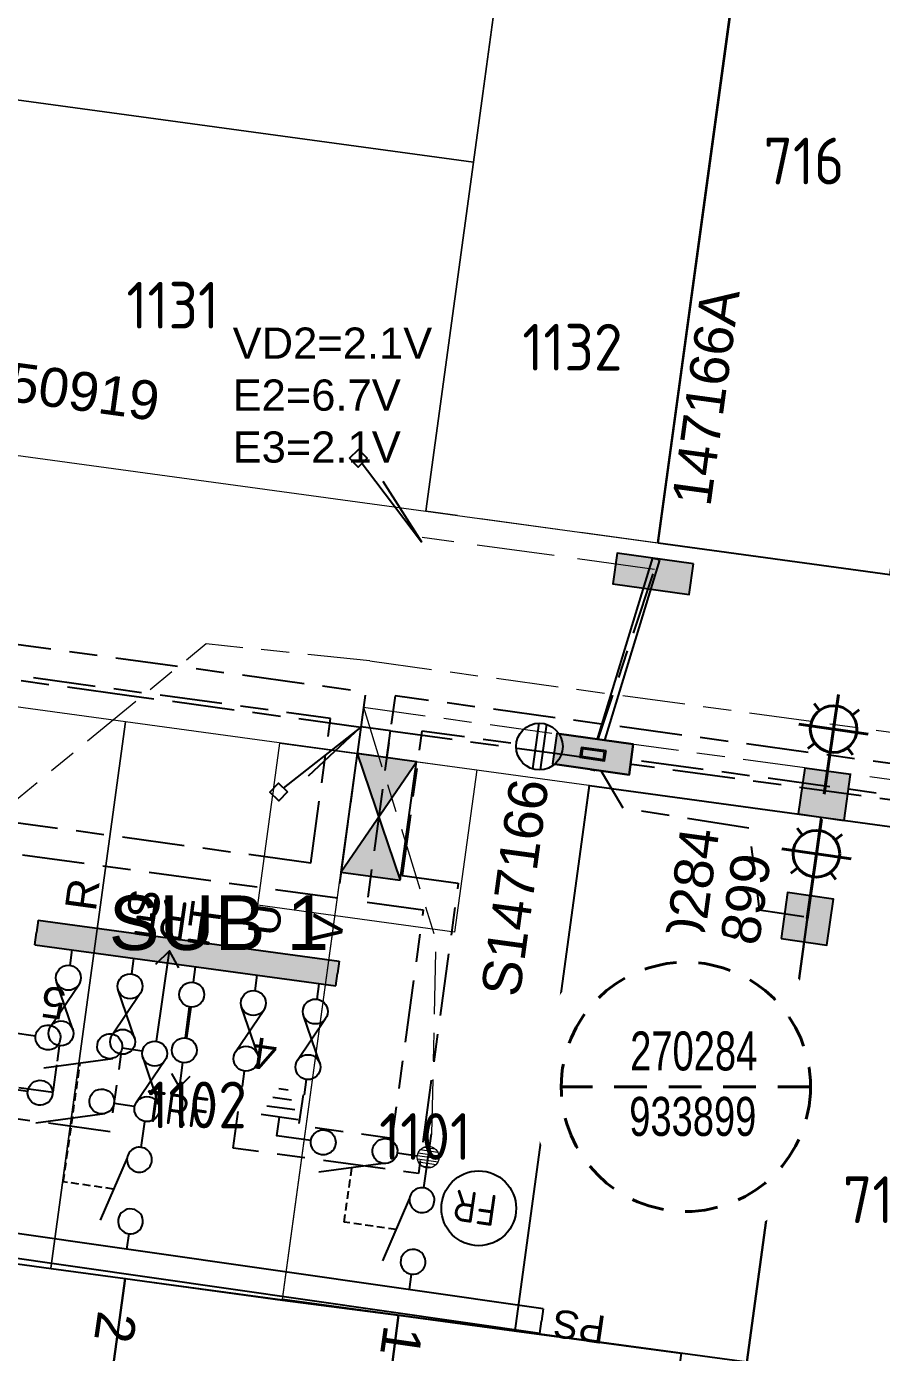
# Model space of a CAD drawing. Header units: metres. Extents: x 281839 to 283900, y 6133059 to 6135046.
# Drawn here: x 281958.4 to 282013.2, y 6134394 to 6134479.1 of the extents above; entities that cross this region are included whole.
import ezdxf
from ezdxf.enums import TextEntityAlignment as Align

# ---------------------------------------------------------------- set-up
doc = ezdxf.new("R2010")
doc.units = ezdxf.units.M
for name, pattern in [('A', [0]), ('Cable Exist UG', [8.2, 4, -1.2, 1.8, -1.2]), ('CENTERX2', [4, 2.5, -0.5, 0.5, -0.5]), ('Dash', [5, 3, -2]), ('DASHED', [0.75, 0.5, -0.25]), ('IE Trench LV', [6.5, 5, -1.5])]:
    doc.linetypes.add(name, pattern=pattern)
for name, color, linetype in [('_User Stage 5 LV', 255, 'Continuous'), ('_User Stage 5 Pillars', 7, 'Continuous'), ('_User Stage 5 Site Plan', 255, 'Continuous'), ('_User Stage 6 HV', 7, 'Continuous'), ('_User Stage 6 LV', 7, 'Continuous'), ('_User Stage 6 Sub', 7, 'Continuous'), ('_User Stage 6 Trench', 7, 'Continuous'), ('_User Stage 7 Columns', 255, 'Continuous'), ('_User Stage 7 Lanterns', 255, 'Continuous'), ('_User Stage 7 LV', 255, 'Continuous'), ('_User Stage 7 Site Plan', 7, 'Continuous'), ('_User Stage 8 LV', 7, 'Continuous'), ('_User Stage 8 Pillars', 7, 'Continuous'), ('_User Stage 8 Trench', 7, 'Continuous'), ('_User Steg 7 Trench', 255, 'Continuous'), ('Notes_LV_MISC', 7, 'Continuous'), ('Panels_LV_SL_NEW', 2, 'Continuous'), ('Services_SP_NEW', 2, 'Continuous'), ('Services_SP_NEW_UG', 2, 'Continuous'), ('Sub_LV_EXT', 7, 'Continuous'), ('Sub_LV_NEW', 2, 'Continuous'), ('Trench_SP_NEW', 2, 'Continuous')]:
    doc.layers.add(name, color=color, linetype=linetype)
doc.layers.add('Cadastre Developer_SP_NEW', color=2, linetype='Continuous', lineweight=5)
doc.layers.add('Cadastre Easements_SP_NEW', color=2, linetype='Continuous', lineweight=5)
doc.styles.add('ARIAL', font='arial.ttf', dxfattribs={"height": 2})
doc.styles.add('COLUMN_LABEL', font='arial.ttf')
doc.styles.add('iecARIAL', font='arial.ttf', dxfattribs={"height": 2})
doc.styles.add('iecISOCP', font='isocp.shx')
doc.styles.add('IESYMBOL1', font='isocp.shx')
doc.styles.add('LotNum', font='isocp.shx', dxfattribs={"height": 1.8})
doc.styles.add('POLE_LABEL', font='arial.ttf')
doc.styles.get("Standard").update_dxf_attribs({"font": 'arial.ttf'})
doc.styles.add('SWG_LABEL', font='arial.ttf')
doc.styles.add('SWITCH_LABEL', font='arial.ttf', dxfattribs={"height": 2.5})
doc.linetypes.add('Cable New UG', pattern='A,7,-0.25,["x",Standard,S=2,R=0,X=0.2,Y=-0.8],-2.1', length=9.35)
doc.linetypes.add('IE Trench HV', pattern='A,7,-0.2,["/",Standard,S=3,R=0,X=0.6,Y=-1.4],-2.5', length=9.7)

# ---------------------------------------------------------------- blocks, each defined once
blk = doc.blocks.new('COLUMN_EXT')
blk.add_hatch(color=256).paths.add_polyline_path([(-1.485, 1.485), (-1.485, -1.485), (1.485, -1.485), (1.485, 1.485)])
blk.add_lwpolyline([(-1.485, -1.485), (1.485, -1.485), (1.485, 1.485), (-1.485, 1.485)], close=True)
for tag, height, style, flags, p in [('ASSET_NUM', 2.5, 'COLUMN_LABEL', 8, (2, 2)), ('STRUCTURE_PLANT_NUMBER', 0.2, 'POLE_LABEL', 9, (1.813, 0.031)), ('STREET_CODE', 0.2, 'COLUMN_LABEL', 9, (1.813, -0.2))]:
    blk.add_attdef(tag, text='', height=height, dxfattribs=dict(style=style, flags=flags)).set_placement(p, align=Align.MIDDLE_LEFT)
at = {"flags": 9}
for tag, p in [('OWNED_BY', (1.813, -0.6)), ('STATE', (1.813, -0.8)), ('COLUMN_TYPE', (1.813, -0.4)), ('STREETNAME', (1.813, -1.6)), ('SUBURB', (1.813, -1.8)), ('USAGE', (1.813, -1)), ('LEGEND', (1.813, -1.2)), ('LOCATION', (1.813, -1.4)), ('NOTES', (1.813, -2))]:
    blk.add_attdef(tag, text='', height=0.2, dxfattribs=at).set_placement(p, align=Align.MIDDLE_LEFT)
at = {"flags": 1}
blk.add_attdef('Z', (1.813, -2.351), '', height=0.2, dxfattribs=at)
blk = doc.blocks.new('SL_LANTERN_EXT')
at = {"lineweight": 40}
for p, q in [((0, 1.968), (0, 6.468)), ((-1.459, 5.676), (-1.061, 5.278)), ((1.458, 5.676), (1.06, 5.278)), ((-2.25, 4.218), (2.25, 4.218)), ((-1.459, 2.759), (-1.061, 3.157)), ((0, 0), (0, 2.721)), ((1.458, 2.759), (1.06, 3.157))]:
    blk.add_line(p, q, dxfattribs=at)
blk.add_circle((0, 4.218), 1.5, dxfattribs=at)
at = {"style": 'iecARIAL', "flags": 8}
blk.add_attdef('ASSET_NUM', (1.5, 1.5), '', height=2.5, dxfattribs=at)
for tag, p, height, flags in [('CONSTRUCTED_VOLTAGE', (0.981, -0.653), 0.2, 9), ('CONTROL_TYPE', (0.981, -0.853), 0.2, 9), ('LANTERN_PURPOSE', (0.981, -1.053), 0.2, 9), ('LNUMBER', (2.181, -3.253), 2.5, 8), ('OPERATING_VOLTAGE', (0.981, -1.653), 0.2, 9), ('ORIENTATION', (0.981, -1.853), 0.2, 9), ('LANTERN_TYPE', (0.981, -1.253), 0.2, 9), ('NO_PHASES', (0.981, -1.453), 0.2, 9), ('OWNED_BY', (0.981, -2.053), 0.2, 9), ('STATE', (0.981, -2.253), 0.2, 9), ('CEXIST', (0.981, -2.653), 0.2, 9), ('USAGE', (0.981, -2.453), 0.2, 9), ('CNEW', (0.981, -2.853), 0.2, 9), ('CNUMBER', (0.981, -3.053), 0.2, 9), ('CREMOVE', (0.981, -3.253), 0.2, 9), ('CREPLACE', (0.981, -3.453), 0.2, 9), ('LKINGHEIGHT', (0.981, -3.653), 0.2, 9), ('LBRACKET', (0.981, -3.853), 0.2, 9), ('LBRACKETVOCAB', (0.981, -4.053), 0.2, 9), ('LCATEGORY', (0.981, -4.253), 0.2, 9), ('LCHARGE1', (0.981, -4.453), 0.2, 9), ('LCHARGE1PERCENT', (0.981, -4.653), 0.2, 9), ('LCHARGE2', (0.981, -4.853), 0.2, 9), ('LCHARGE2PERCENT', (0.981, -5.053), 0.2, 9), ('LCHARGE3', (0.981, -5.253), 0.2, 9), ('LCHARGE3PERCENT', (0.981, -5.453), 0.2, 9), ('LEXIST', (0.981, -5.653), 0.2, 9), ('LLAMP', (0.981, -5.853), 0.2, 9), ('LLAMPVOCAB', (0.981, -6.053), 0.2, 9), ('LMAST', (0.981, -6.253), 0.2, 9), ('LMASTVOCAB', (0.981, -6.453), 0.2, 9), ('LNEW', (0.981, -6.653), 0.2, 9), ('LANTNUMBER', (0.981, -6.853), 0.2, 9), ('LOUTREACH', (0.981, -7.253), 0.2, 9), ('LOUTREACHVOCAB', (0.981, -7.453), 0.2, 9), ('LRATECODE', (0.981, -7.653), 0.2, 9), ('LREMOVE', (0.981, -7.853), 0.2, 9), ('LREPLACE', (0.981, -8.053), 0.2, 9), ('LTYPE', (0.981, -8.253), 0.2, 9), ('LTYPEVOCAB', (0.981, -8.453), 0.2, 9), ('LEGEND', (0.981, -8.653), 0.2, 9), ('STREETNAME', (0.981, -9.253), 0.2, 9), ('SUBURB', (0.981, -9.453), 0.2, 1), ('LOCATION', (0.981, -8.853), 0.2, 9), ('NOTES', (0.981, -9.053), 0.2, 9)]:
    blk.add_attdef(tag, p, '', height=height, dxfattribs=dict(flags=flags))
blk = doc.blocks.new('CCP_NEW')
for tag, flags, p in [('CCP_TYPE', 9, (1.5, 0)), ('ORIENTATION', 9, (1.5, -0.2)), ('USAGE', 9, (1.5, -0.4)), ('LEGEND', 9, (1.5, -0.6)), ('LIFE_SUPPORT', 9, (1.5, -0.8)), ('STATE', 9, (1.5, -1)), ('OWNED_BY', 9, (1.5, -1.2)), ('OPERATED_BY', 9, (1.5, -1.4)), ('OPERATING_VOLTAGE', 9, (1.5, -1.8)), ('MAINTAINED_BY', 9, (1.5, -1.6)), ('Z', 1, (1.5, -2.4)), ('CONSTRUCTED_VOLTAGE', 9, (1.5, -2)), ('NUMBER_OF_PHASES', 9, (1.5, -2.2))]:
    blk.add_attdef(tag, text='', height=0.2, dxfattribs=dict(flags=flags)).set_placement(p, align=Align.MIDDLE_LEFT)
blk.add_wipeout([(0, 0.566), (0.566, 0), (0, -0.566), (-0.566, 0)])
blk.add_lwpolyline([(-0.566, 0), (0, 0.566), (0.566, 0), (0, -0.566), (-0.566, 0)])
blk = doc.blocks.new('*U127')
blk.add_hatch(color=256).paths.add_polyline_path([(-2.475, 3), (-2.475, 1.02), (2.475, 1.02), (2.475, 3)])
blk.add_lwpolyline([(-2.475, 1.02), (2.475, 1.02), (2.475, 3), (-2.475, 3)], close=True)
at = {"style": 'iecARIAL', "flags": 8}
blk.add_attdef('ASSET_NUM', (1.5, 3.5), '', height=2.5, dxfattribs=at)
for tag, p, flags in [('OWNED_BY', (0, -0.2), 9), ('STATE', (0, -0.4), 9), ('SUPPORT_TYPE', (0, -0.6), 9), ('USAGE', (0, -0.8), 9), ('LEGEND', (0, -1), 9), ('STREETNAME', (0, -1.8), 9), ('LOCATION', (0, -1.2), 9), ('NOTES', (0, -1.4), 9), ('PARENT', (0, -1.6), 9), ('SUBURB', (0, -2), 1)]:
    blk.add_attdef(tag, p, '', height=0.2, dxfattribs=dict(flags=flags))
blk = doc.blocks.new('*U181')
for tag, height, flags, p in [('ASSET_NUM', 2.5, 8, (2, 4)), ('STREET_CODE', 0.2, 9, (1.5, 2)), ('OWNED_BY', 0.2, 9, (1.5, 1.8)), ('OPERATED_BY', 0.2, 9, (1.5, 1.6))]:
    blk.add_attdef(tag, text='', height=height, dxfattribs=dict(flags=flags)).set_placement(p, align=Align.MIDDLE_LEFT)
blk.add_wipeout([(-2.475, 0.99), (2.475, 0.99), (2.475, -0.99), (-2.475, -0.99)])
at = {"lineweight": -3}
blk.add_lwpolyline([(-2.475, 0.99), (2.475, 0.99), (2.475, -0.99), (-2.475, -0.99)], close=True, dxfattribs=at)
for tag, flags, p in [('STATE', 9, (1.5, 1.2)), ('SUPPORT_TYPE', 9, (1.5, 1)), ('USAGE', 9, (1.5, 0.8)), ('MAINTAINED_BY', 9, (1.5, 1.4)), ('SUBURB', 9, (1.5, 0.2)), ('STREETNAME', 9, (1.5, 0)), ('LEGEND', 9, (1.5, 0.6)), ('PARENT', 9, (1.5, 0.4)), ('Z', 1, (1.5, -0.6)), ('LOCATION', 9, (1.5, -0.2)), ('NOTES', 9, (1.5, -0.4))]:
    blk.add_attdef(tag, text='', height=0.2, dxfattribs=dict(flags=flags)).set_placement(p, align=Align.MIDDLE_LEFT)
blk = doc.blocks.new('*U180')
for tag, p, flags in [('CONSTRUCTED_VOLTAGE', (0.889, -2.374), 9), ('ACTUAL_STATUS', (0.903, -2.609), 9), ('OPERATED_BY', (0.865, -3.08), 9), ('OWNED_BY', (0.879, -3.371), 9), ('MAINTAINED_BY', (0.889, -2.845), 9), ('STATE', (0.863, -4.313), 9), ('ORIENTATION', (0.871, -3.617), 9), ('USAGE', (0.883, -3.864), 9), ('NOTES', (0.883, -4.064), 1), ('SWITCH_TYPE', (0.863, -4.557), 9), ('Z', (0.874, -5.059), 9), ('LEGEND', (0.874, -4.819), 9)]:
    blk.add_attdef(tag, p, '', height=0.2, dxfattribs=dict(flags=flags))
blk.add_wipeout([(-1.056, 1.057), (-1.18, 0.916), (-1.286, 0.761), (-1.371, 0.594), (-1.435, 0.417), (-1.476, 0.234), (-1.493, 0.047), (-1.487, -0.14), (-1.458, -0.326), (-1.406, -0.506), (-1.331, -0.678), (-1.236, -0.839), (-1.121, -0.988), (-0.988, -1.12), (-0.84, -1.235), (-0.679, -1.331), (-0.506, -1.406), (-0.326, -1.458), (-0.141, -1.487), (0.047, -1.493), (0.233, -1.476), (0.416, -1.435), (0.593, -1.371), (0.76, -1.286), (0.915, -1.181), (1.056, -1.057), (1.18, -0.916), (1.286, -0.761), (1.371, -0.594), (1.435, -0.417), (1.476, -0.234), (1.493, -0.047), (1.487, 0.14), (1.458, 0.326), (1.406, 0.506), (1.331, 0.678), (1.236, 0.839), (1.121, 0.988), (0.988, 1.12), (0.84, 1.235), (0.679, 1.331), (0.506, 1.406), (0.326, 1.458), (0.141, 1.487), (-0.047, 1.493), (-0.233, 1.476), (-0.416, 1.435), (-0.593, 1.371), (-0.76, 1.286), (-0.915, 1.181)])
for p, q in [((-0.25, -1.479), (-0.25, 1.479)), ((0.25, -1.479), (0.25, 1.479))]:
    blk.add_line(p, q)
blk.add_circle((0, 0), 1.5)
at = {"flags": 9}
blk.add_attdef('TYPE', text='', height=0.2, dxfattribs=at).set_placement((0.881, -1.447), align=Align.MIDDLE_LEFT)
for tag, p in [('OPERATING_VOLTAGE', (0.891, -1.822)), ('NO_PHASES', (0.881, -2.099))]:
    blk.add_attdef(tag, p, '', height=0.2, dxfattribs=at)
blk = doc.blocks.new('PANEL_NEW')
at = {"layer": 'Panels_LV_SL_NEW'}
h = blk.add_hatch(color=256, dxfattribs=at)
h.paths.add_polyline_path([(-0.8, -0.32), (0.8, -0.32), (0.8, 0.32), (-0.8, 0.32)])
h.paths.add_polyline_path([(-0.72, 0.24), (0.72, 0.24), (0.72, -0.24), (-0.72, -0.24)], flags=16)
for points in [[(-0.8, -0.32), (0.8, -0.32), (0.8, 0.32), (-0.8, 0.32)], [(-0.72, -0.24), (0.72, -0.24), (0.72, 0.24), (-0.72, 0.24)]]:
    blk.add_lwpolyline(points, close=True)
for tag, flags, p in [('CONNECTOR_TYPE', 9, (1.5, 0)), ('OPERATING_VOLTAGE', 9, (1.5, -0.6)), ('ORIENTATION', 9, (1.5, -0.8)), ('CONSTRUCTED_VOLTAGE', 9, (1.5, -0.2)), ('NO_PHASES', 9, (1.5, -0.4)), ('OWNED_BY', 9, (1.5, -1)), ('OPERATED_BY', 9, (1.5, -1.2)), ('STATE', 9, (1.5, -1.6)), ('USAGE', 9, (1.5, -1.8)), ('MAINTAINED_BY', 9, (1.5, -1.4)), ('Z', 1, (1.5, -2.2)), ('NOTES', 9, (1.5, -2))]:
    blk.add_attdef(tag, text='', height=0.2, dxfattribs=dict(flags=flags)).set_placement(p, align=Align.MIDDLE_LEFT)
blk = doc.blocks.new('*U168')
blk.add_blockref('*U181', (0, 2.01))
for tag, flags, p in [('OWNED_BY', 9, (1.5, -0.2)), ('OPERATED_BY', 9, (1.5, -0.4)), ('STATE', 9, (1.5, -0.8)), ('MAINTAINED_BY', 9, (1.5, -0.6)), ('SUPPORT_TYPE', 9, (1.5, -1)), ('SUBURB', 9, (1.5, -1.8)), ('USAGE', 9, (1.5, -1.2)), ('LEGEND', 9, (1.5, -1.4)), ('PARENT', 9, (1.5, -1.6)), ('Z', 1, (1.5, -2.6)), ('STREETNAME', 9, (1.5, -2)), ('LOCATION', 9, (1.5, -2.2)), ('NOTES', 9, (1.5, -2.4))]:
    blk.add_attdef(tag, text='', height=0.2, dxfattribs=dict(flags=flags)).set_placement(p, align=Align.MIDDLE_LEFT)
for name, p in [('*U180', (3.471, 2.01)), ('PANEL_NEW', (0, 2.01))]:
    blk.add_blockref(name, p)
for tag, height, flags, p in [('ASSET_NUM', 2.5, 8, (2, 4.781)), ('STREET_CODE', 0.2, 9, (1.5, 0))]:
    blk.add_attdef(tag, text='', height=height, dxfattribs=dict(flags=flags)).set_placement(p, align=Align.MIDDLE_LEFT)
blk = doc.blocks.new('TX_LINK_NEW')
h = blk.add_hatch(color=256)
edge = h.paths.add_edge_path()
edge.add_line((2.598, 0.05), (4.601, 0.05))
edge.add_arc((5.4, 0.011), 0.8, 177.23529, 184.40267)
edge.add_line((4.602, -0.05), (2.598, -0.05))
edge.add_arc((1.8, 0), 0.8, 356.41668, 363.58332)
blk.add_line((7.2, 0.013), (7.798, 0.013))
for points in [[(1, 0), (0, 0)], [(2.598, 0.05), (4.601, 0.05)], [(6.2, 0.013), (7.2, 0.013)], [(6.998, -0.587), (7.798, 0.013), (6.998, 0.613)], [(2.598, -0.05), (4.602, -0.05)]]:
    blk.add_lwpolyline(points)
for centre in [(1.8, 0), (5.4, 0.011)]:
    blk.add_circle(centre, 0.8)
for centre, start, end in [((1.8, 0), 356.41668, 3.58332), ((5.4, 0.011), 177.23529, 184.40267)]:
    blk.add_arc(centre, 0.8, start, end)
at = {"style": 'IESYMBOL1'}
blk.add_text('TRF', height=2, rotation=90, dxfattribs=at).set_placement((9.238, 0.013), align=Align.MIDDLE_CENTER)
at = {"flags": 1}
blk.add_attdef('Z', (0, 0), '', height=0.2, dxfattribs=at)
at = {"layer": 'Sub_LV_EXT', "flags": 1}
for tag, p in [('ORIENTATION', (2.14, -1.527)), ('USAGE', (2.14, -1.142)), ('NOTES', (2.14, -3.066))]:
    blk.add_attdef(tag, p, '', height=0.2, dxfattribs=at)
blk = doc.blocks.new('LV_UG_DFUSE_CLOSED_NEW')
for points in [[(1, 0), (0, 0)], [(5.04, 0.726), (2.156, -0.717)], [(5.049, -0.707), (2.156, 0.717)], [(6.2, 0.013), (7.2, 0.013)]]:
    blk.add_lwpolyline(points)
for centre in [(1.8, 0), (5.4, 0.011)]:
    blk.add_circle(centre, 0.8)
for tag, flags, p in [('ACTUAL_STATUS', 9, (1.5, 0)), ('OPERATED_BY', 9, (1.5, -0.6)), ('CONSTRUCTED_VOLTAGE', 9, (1.5, -0.2)), ('NO_PHASES', 9, (1.5, -0.4)), ('MAINTAINED_BY', 9, (1.5, -0.8)), ('OWNED_BY', 9, (1.5, -1)), ('OPERATING_VOLTAGE', 9, (1.5, -1.2)), ('ORIENTATION', 9, (1.5, -1.4)), ('STATE', 9, (1.5, -1.6)), ('SWITCH_TYPE', 9, (1.5, -1.8)), ('Z', 1, (1.5, -2.4)), ('USAGE', 9, (1.5, -2)), ('NOTES', 9, (1.5, -2.2))]:
    blk.add_attdef(tag, text='', height=0.2, dxfattribs=dict(flags=flags)).set_placement(p, align=Align.MIDDLE_LEFT)
blk = doc.blocks.new('*U162')
at = {"layer": 'Sub_LV_NEW'}
for p, q in [((-1.6, 0), (-1.6, 19.483)), ((-1.6, 19.483), (-0.8, 19.483)), ((0, 19.483), (-0.8, 19.483)), ((0, 0), (0, 19.483)), ((-1.6, 0), (-0.8, 0)), ((0, 0), (-0.8, 0))]:
    blk.add_line(p, q, dxfattribs=at)
blk = doc.blocks.new('SWG_SIE_TRF_NOES_NEW')
for p, q in [((7.008, 0.801), (2.793, 1.949)), ((14.679, 0), (20.536, -0.004))]:
    blk.add_line(p, q)
at = {"linetype": 'DASHED'}
blk.add_lwpolyline([(4.901, 1.375), (4.901, 4.638), (12.609, 4.638)], dxfattribs=at)
for points in [[(2.2, 0.011), (1.2, 0.011)], [(19.536, -0.753), (20.536, -0.004), (19.536, 0.747)], [(7.8, 0), (9.453, 0)]]:
    blk.add_lwpolyline(points)
for points in [[(2.998, -0.79, 1), (3.002, 0.81, 1)], [(6.998, -0.798, 1), (7.002, 0.801, 1)]]:
    blk.add_lwpolyline(points, format="xyb", close=True)
at = {"flags": 1}
blk.add_attdef('Z', (0, 0), '', height=0.2, dxfattribs=at)
at = {"style": 'SWITCH_LABEL', "flags": 9}
blk.add_attdef('STREET_CODE', text='', height=0.2, dxfattribs=at).set_placement((0, -0.2), align=Align.MIDDLE_LEFT)
at = {"flags": 9}
for tag, p in [('ORIENTATION', (0, -0.4)), ('USAGE', (0, -0.8)), ('PARENT', (0, -0.6)), ('SUBURB', (0, -1)), ('STREETNAME', (0, -1.2)), ('LOCATION', (0, -1.4)), ('NOTES', (0, -1.6)), ('OPERATED_BY', (-0.002, -2.108)), ('OWNED_BY', (0.004, -1.886)), ('MAINTAINED_BY', (-0.003, -2.315))]:
    blk.add_attdef(tag, text='', height=0.2, dxfattribs=at).set_placement(p, align=Align.MIDDLE_LEFT)
blk = doc.blocks.new('SWG_FUSE_NEW')
for points in [[(1.151, 0.718), (4.044, -0.706)], [(1.16, -0.715), (4.044, 0.727)]]:
    blk.add_lwpolyline(points)
for centre in [(0.8, -0.001), (4.4, 0.01)]:
    blk.add_circle(centre, 0.8)
blk = doc.blocks.new('SWG_SIE_TRF_NEW')
at = {"linetype": 'CENTERX2'}
blk.add_blockref('SWG_SIE_TRF_NOES_NEW', (0, 0), dxfattribs=at)
at = {"linetype": 'CENTERX2', "rotation": 180}
blk.add_blockref('SWG_FUSE_NEW', (14.679, 0), dxfattribs=at)
at = {"style": 'IESYMBOL1'}
blk.add_text('TRF', height=2.5, rotation=89.98256, dxfattribs=at).set_placement((22.515, -0.055), align=Align.MIDDLE_CENTER)
blk = doc.blocks.new('FAULT_INDIC_SE')
blk.add_circle((0, 0), 2.4)
at = {"insert": (-1.152, 1.002), "char_height": 2, "width": 2.70423, "attachment_point": 1, "style": 'iecISOCP'}
blk.add_mtext('FR', dxfattribs=at)
blk = doc.blocks.new('SWG_SIE_SU_NEW')
blk.add_line((5.808, 0.79), (1.594, 1.938))
at = {"linetype": 'A', "lineweight": 0}
for p, q in [((7.981, 0.347), (7.98, -0.368)), ((8.18, -0.584), (8.181, 0.562)), ((8.381, 0.659), (8.379, -0.682)), ((8.579, -0.712), (8.581, 0.688)), ((8.781, 0.659), (8.779, -0.683)), ((8.98, -0.588), (8.981, 0.564)), ((9.181, 0.351), (9.18, -0.376))]:
    blk.add_line(p, q, dxfattribs=at)
at = {"linetype": 'DASHED'}
blk.add_lwpolyline([(3.701, 1.364), (3.701, 4.733), (7.222, 4.733)], dxfattribs=at)
for points in [[(1, 0), (0, 0)], [(6.6, -0.012), (10.1, -0.012)]]:
    blk.add_lwpolyline(points)
for points in [[(1.798, -0.802, 1), (1.802, 0.798, 1)], [(5.798, -0.81, 1), (5.802, 0.79, 1)]]:
    blk.add_lwpolyline(points, format="xyb", close=True)
at = {"linetype": 'A', "lineweight": 0}
blk.add_circle((8.582, -0.012), 0.7, dxfattribs=at)
at = {"style": 'SWG_LABEL', "flags": 8}
blk.add_attdef('ASSET_NUM', text='', height=2.5, rotation=179.95437, dxfattribs=at).set_placement((-2.4, 0.012), align=Align.MIDDLE_LEFT)
at = {"flags": 1}
blk.add_attdef('Z', (0, 0), '', height=0.2, dxfattribs=at)
at = {"style": 'SWITCH_LABEL', "flags": 9}
blk.add_attdef('STREET_CODE', text='', height=0.2, dxfattribs=at).set_placement((0, 0), align=Align.MIDDLE_LEFT)
at = {"flags": 9}
for tag, p in [('ORIENTATION', (0, -0.2)), ('SUBURB', (0, -0.8)), ('USAGE', (0, -0.6)), ('PARENT', (0, -0.4)), ('OWNED_BY', (-0.007, -1.617)), ('STREETNAME', (0, -1)), ('LOCATION', (0, -1.2)), ('NOTES', (0, -1.4)), ('OPERATED_BY', (-0.013, -1.84)), ('MAINTAINED_BY', (-0.015, -2.047))]:
    blk.add_attdef(tag, text='', height=0.2, dxfattribs=at).set_placement(p, align=Align.MIDDLE_LEFT)
blk = doc.blocks.new('SWG_SIE_TRS_ES_1_NEW')
for p, q in [((-6.103, 4.327), (-1.804, 5.547)), ((-6.103, 0.747), (-1.804, 1.966)), ((5.301, -2.29), (7.701, -2.285)), ((5.603, -2.89), (7.403, -2.886)), ((5.904, -3.489), (7.104, -3.486)), ((6.205, -4.088), (6.805, -4.087))]:
    blk.add_line(p, q)
for points in [[(-5.789, 2.759, -1), (-5.793, 4.359, -1)], [(-1.789, 2.767, -1), (-1.793, 4.367, -1)], [(-5.789, -0.821, -1), (-5.793, 0.779, -1)], [(-1.789, -0.813, -1), (-1.793, 0.787, -1)]]:
    blk.add_lwpolyline(points, format="xyb", close=True)
for points in [[(-6.591, 3.558), (-7.891, 3.558)], [(6.501, 3.569), (-0.991, 3.569)], [(6.501, 3.569), (6.501, -2.288)], [(-6.591, -0.023), (-7.891, -0.023)], [(6.501, -0.012), (-0.991, -0.012)]]:
    blk.add_lwpolyline(points)
at = {"flags": 1}
blk.add_attdef('Z', (0, 0), '', height=0.2, dxfattribs=at)
at = {"style": 'SWITCH_LABEL', "flags": 9}
blk.add_attdef('STREET_CODE', text='', height=0.2, dxfattribs=at).set_placement((0, -0.2), align=Align.MIDDLE_LEFT)
at = {"flags": 9}
for tag, p in [('ORIENTATION', (0, -0.4)), ('USAGE', (0, -0.8)), ('PARENT', (0, -0.6)), ('SUBURB', (0, -1)), ('STREETNAME', (0, -1.2)), ('LOCATION', (0, -1.4)), ('NOTES', (0, -1.6)), ('OWNED_BY', (0.012, -1.804)), ('OPERATED_BY', (0.005, -2.026)), ('MAINTAINED_BY', (0.004, -2.233))]:
    blk.add_attdef(tag, text='', height=0.2, dxfattribs=at).set_placement(p, align=Align.MIDDLE_LEFT)
at = {"style": 'SWG_LABEL', "flags": 8}
blk.add_attdef('ASSET_NUM', text='', height=2.5, dxfattribs=at).set_placement((-1.812, -2.264), align=Align.MIDDLE_CENTER)
blk = doc.blocks.new('SWG_SIE_ES_NEW')
for p, q in [((-5.793, 0.779), (-1.793, 1.926)), ((0.012, -1.212), (2.412, -1.207)), ((0.313, -1.811), (2.113, -1.807)), ((0.614, -2.41), (1.814, -2.408)), ((0.915, -3.01), (1.515, -3.008))]:
    blk.add_line(p, q)
for points in [[(-5.789, -0.821, -1), (-5.793, 0.779, -1)], [(-1.789, -0.813, -1), (-1.793, 0.787, -1)]]:
    blk.add_lwpolyline(points, format="xyb", close=True)
for points in [[(-6.591, -0.023), (-7.891, -0.023)], [(-0.991, -0.012), (1.212, -0.012), (1.212, -1.209)]]:
    blk.add_lwpolyline(points)
at = {"flags": 1}
blk.add_attdef('Z', (0, 0), '', height=0.2, dxfattribs=at)
at = {"style": 'SWITCH_LABEL', "flags": 9}
blk.add_attdef('STREET_CODE', text='', height=0.2, dxfattribs=at).set_placement((0, -0.2), align=Align.MIDDLE_LEFT)
at = {"flags": 9}
for tag, p in [('ORIENTATION', (0, -0.4)), ('USAGE', (0, -0.8)), ('PARENT', (0, -0.6)), ('SUBURB', (0, -1)), ('STREETNAME', (0, -1.2)), ('OWNED_BY', (0.004, -1.783)), ('LOCATION', (0, -1.4)), ('NOTES', (0, -1.6)), ('OPERATED_BY', (-0.003, -2.005)), ('MAINTAINED_BY', (-0.004, -2.212))]:
    blk.add_attdef(tag, text='', height=0.2, dxfattribs=at).set_placement(p, align=Align.MIDDLE_LEFT)
at = {"style": 'ARIAL', "flags": 8}
blk.add_attdef('ASSET_NUM', text='', height=2, dxfattribs=at).set_placement((14.296, -5.086), align=Align.MIDDLE_RIGHT)
blk = doc.blocks.new('*U133')
for p, q in [((-1.6, 0), (-1.6, 54.053)), ((-1.6, 54.053), (-0.8, 54.053)), ((0, 54.053), (-0.8, 54.053)), ((0, 0), (0, 54.053)), ((-1.6, 0), (-0.8, 0)), ((0, 0), (-0.8, 0))]:
    blk.add_line(p, q)
at = {"style": 'ARIAL'}
blk.add_attdef('SWG_TYPE', text='', height=1.8, rotation=90, dxfattribs=at).set_placement((-0.8, 54.798), align=Align.MIDDLE_LEFT)
blk.add_attdef('SUB_TYPE', text='', height=1.8, rotation=90, dxfattribs=at).set_placement((-0.8, -0.757), align=Align.MIDDLE_RIGHT)
blk = doc.blocks.new('SUB_PADMOUNT_EXT')
for points in [[(0, 0), (-3.84, 1.92), (-3.84, -1.92)], [(0, 0), (3.84, 1.92), (3.84, -1.92)]]:
    blk.add_hatch(color=256).paths.add_polyline_path(points)
for p, q in [((3.84, 1.92), (-3.84, -1.92)), ((-3.84, 1.92), (3.84, -1.92))]:
    blk.add_line(p, q)
blk.add_lwpolyline([(-3.84, -1.92), (3.84, -1.92), (3.84, 1.92), (-3.84, 1.92)], close=True)
for tag, height, flags, p in [('ASSET_NUM', 3.5, 8, (2, 2)), ('STREET_CODE', 0.2, 9, (1.5, 0)), ('OPERATING_VOLTAGE', 0.2, 9, (1.5, -0.6)), ('ORIENTATION', 0.2, 9, (1.5, -0.8)), ('CONSTRUCTED_VOLTAGE', 0.2, 9, (1.5, -0.2)), ('NO_PHASES', 0.2, 9, (1.5, -0.4)), ('OWNED_BY', 0.2, 9, (1.5, -1)), ('OPERATED_BY', 0.2, 9, (1.5, -1.2)), ('SECONDARY_VOLTAGE', 0.2, 9, (1.5, -1.6)), ('STATE', 0.2, 9, (1.5, -1.8)), ('MAINTAINED_BY', 0.2, 9, (1.5, -1.4)), ('SUBSTATION_TYPE', 0.2, 9, (1.5, -2.2)), ('USAGE', 0.2, 9, (1.5, -2.4)), ('PARENT', 0.2, 9, (1.5, -2)), ('LEGEND', 0.2, 9, (1.5, -2.6)), ('STREETNAME', 0.2, 9, (1.5, -3)), ('SUBURB', 0.2, 9, (1.5, -3.2)), ('LOCATION', 0.2, 9, (1.5, -2.8)), ('NOTES', 0.2, 9, (1.5, -3.4)), ('Z', 0.2, 1, (1.5, -3.6))]:
    blk.add_attdef(tag, text='', height=height, dxfattribs=dict(flags=flags)).set_placement(p, align=Align.MIDDLE_LEFT)
blk = doc.blocks.new('*U131')
blk.add_blockref('*U181', (0, 2.01))
for tag, flags, p in [('STREET_CODE', 9, (1.5, 0)), ('OWNED_BY', 9, (1.5, -0.2)), ('OPERATED_BY', 9, (1.5, -0.4)), ('STATE', 9, (1.5, -0.8)), ('MAINTAINED_BY', 9, (1.5, -0.6)), ('SUPPORT_TYPE', 9, (1.5, -1)), ('SUBURB', 9, (1.5, -1.8)), ('USAGE', 9, (1.5, -1.2)), ('LEGEND', 9, (1.5, -1.4)), ('PARENT', 9, (1.5, -1.6)), ('Z', 1, (1.5, -2.6)), ('STREETNAME', 9, (1.5, -2)), ('LOCATION', 9, (1.5, -2.2)), ('NOTES', 9, (1.5, -2.4))]:
    blk.add_attdef(tag, text='', height=0.2, dxfattribs=dict(flags=flags)).set_placement(p, align=Align.MIDDLE_LEFT)
for name, p in [('*U180', (-3.471, 2.024)), ('PANEL_NEW', (0, 2.01))]:
    blk.add_blockref(name, p)
at = {"flags": 8}
blk.add_attdef('ASSET_NUM', text='', height=2.5, dxfattribs=at).set_placement((2, 4.781), align=Align.MIDDLE_LEFT)
blk = doc.blocks.new('SLANTERN_NUM_EXT')
blk.add_wipeout([(-0.314, 10), (-0.942, 9.961), (-1.565, 9.882), (-2.183, 9.764), (-2.791, 9.608), (-3.389, 9.413), (-3.973, 9.182), (-4.542, 8.914), (-5.093, 8.612), (-5.624, 8.275), (-6.132, 7.905), (-6.616, 7.505), (-7.075, 7.075), (-7.505, 6.616), (-7.905, 6.132), (-8.275, 5.624), (-8.612, 5.093), (-8.914, 4.542), (-9.182, 3.973), (-9.413, 3.389), (-9.608, 2.791), (-9.764, 2.183), (-9.882, 1.565), (-9.961, 0.942), (-10, 0.314), (-10, -0.314), (-9.961, -0.942), (-9.882, -1.565), (-9.764, -2.183), (-9.608, -2.791), (-9.413, -3.389), (-9.182, -3.973), (-8.914, -4.542), (-8.612, -5.093), (-8.275, -5.624), (-7.905, -6.132), (-7.505, -6.616), (-7.075, -7.075), (-6.616, -7.505), (-6.132, -7.905), (-5.624, -8.275), (-5.093, -8.612), (-4.542, -8.914), (-3.973, -9.182), (-3.389, -9.413), (-2.791, -9.608), (-2.183, -9.764), (-1.565, -9.882), (-0.942, -9.961), (-0.314, -10), (0.314, -10), (0.942, -9.961), (1.565, -9.882), (2.183, -9.764), (2.791, -9.608), (3.389, -9.413), (3.973, -9.182), (4.542, -8.914), (5.093, -8.612), (5.624, -8.275), (6.132, -7.905), (6.616, -7.505), (7.075, -7.075), (7.505, -6.616), (7.905, -6.132), (8.275, -5.624), (8.612, -5.093), (8.914, -4.542), (9.182, -3.973), (9.413, -3.389), (9.608, -2.791), (9.764, -2.183), (9.882, -1.565), (9.961, -0.942), (10, -0.314), (10, 0.314), (9.961, 0.942), (9.882, 1.565), (9.764, 2.183), (9.608, 2.791), (9.413, 3.389), (9.182, 3.973), (8.914, 4.542), (8.612, 5.093), (8.275, 5.624), (7.905, 6.132), (7.505, 6.616), (7.075, 7.075), (6.616, 7.505), (6.132, 7.905), (5.624, 8.275), (5.093, 8.612), (4.542, 8.914), (3.973, 9.182), (3.389, 9.413), (2.791, 9.608), (2.183, 9.764), (1.565, 9.882), (0.942, 9.961), (0.314, 10)])
at = {"linetype": 'Dash', "lineweight": 40, "ltscale": 0.7}
blk.add_line((8, 0), (-8, 0), dxfattribs=at)
blk.add_circle((0, 0), 8, dxfattribs=at)
at = {"lineweight": 40, "width": 0.7}
for tag, p in [('SNUMBER', (0.505, 1.051)), ('CNUMBER', (0.444, -3.148))]:
    blk.add_attdef(tag, text='', height=2.5, dxfattribs=at).set_placement(p, align=Align.CENTER)
at = {"lineweight": 40, "flags": 1}
blk.add_attdef('Z', (0, 0), '', height=0.2, dxfattribs=at)

msp = doc.modelspace()

# ---------------------------------------------------------------- hatches: boundary and pattern name
at = {"layer": 'Notes_LV_MISC', "linetype": 'Continuous', "lineweight": 0}
h = msp.add_hatch(color=2, dxfattribs=at)
h.dxf.hatch_style = 1
h.paths.add_polyline_path([(281958.894, 6134420.18), (281959.111, 6134421.766), (281978.415, 6134419.129), (281978.198, 6134417.544)])

# ---------------------------------------------------------------- linework, layer by layer
at = {"layer": '_User Stage 5 Site Plan'}
msp.add_lwpolyline([(281941.957, 6134365.406), (281946.847, 6134401.206), (281959.929, 6134399.419), (281964.681, 6134398.77), (281959.776, 6134362.855), (281941.957, 6134365.406)], dxfattribs=at)
for points in [[(281959.776, 6134362.855), (281964.681, 6134398.77), (281974.791, 6134397.389), (281982.23, 6134396.429), (281977.595, 6134360.304)], [(281977.595, 6134360.304), (281982.23, 6134396.429), (281989.662, 6134395.426), (282000.361, 6134393.981), (281995.413, 6134357.754)]]:
    msp.add_lwpolyline(points, close=True, dxfattribs=at)
at = {"layer": '_User Stage 6 HV', "linetype": 'Cable Exist UG', "lineweight": 0, "flags": 128}
msp.add_lwpolyline([(281979.98, 6134435.429), (281979.98, 6134435.429), (281984.62, 6134420.507), (281984.346, 6134408.059)], dxfattribs=at)
at = {"layer": '_User Stage 6 LV', "linetype": 'Cable Exist UG', "flags": 128}
for points in [[(282023.867, 6134428.357), (282018.94, 6134429.039), (282016.256, 6134431.481), (281982.017, 6134436.158), (281980.21, 6134422.921)], [(281994.591, 6134432.422), (281983.728, 6134433.905), (281982.462, 6134424.632)]]:
    msp.add_lwpolyline(points, dxfattribs=at)
at = {"layer": '_User Stage 6 Trench', "linetype": 'Cable Exist UG'}
msp.add_line((281981.476, 6134432.197), (281981.707, 6134433.907), dxfattribs=at)
msp.add_line((281981.476, 6134432.197), (281981.707, 6134433.907), dxfattribs=at)
for points in [[(281981.707, 6134433.907), (281979.805, 6134434.164), (281979.805, 6134434.164)], [(281981.707, 6134433.907), (281979.805, 6134434.164), (281979.805, 6134434.164)], [(281981.707, 6134433.907), (281994.67, 6134432.157)]]:
    msp.add_lwpolyline(points, dxfattribs=at)
at = {"layer": '_User Stage 7 LV', "color": 7, "linetype": 'Cable Exist UG', "flags": 128}
for points in [[(281994.713, 6134432.416), (281994.713, 6134432.416), (281994.713, 6134432.416), (281998.574, 6134443.98)], [(281994.596, 6134432.413), (281996.635, 6134428.964), (282004.714, 6134427.698), (282005.373, 6134422.431), (282008.476, 6134421.973)]]:
    msp.add_lwpolyline(points, dxfattribs=at)
msp.add_lwpolyline([(282197.851, 6134388.489), (282199.802, 6134392.173), (282199.352, 6134394.671, 0.129047), (282158.163, 6134410.082), (282150.239, 6134411.171), (282148.872, 6134413.323), (282118.841, 6134417.428), (282116.064, 6134415.842), (282111.159, 6134416.512), (282108.646, 6134418.874), (282059.644, 6134425.567), (282056.616, 6134423.962), (282051.711, 6134424.632), (282049.208, 6134426.993), (282019.491, 6134431.086), (282016.68, 6134429.405), (281994.714, 6134432.405)], format="xyb", dxfattribs=at)
at = {"layer": '_User Stage 7 Site Plan'}
for points in [[(281998.894, 6134445.958), (282003.698, 6134481.132), (282018.56, 6134479.102), (282013.756, 6134443.928), (281998.894, 6134445.958)], [(282009.351, 6134428.381), (282004.574, 6134393.404), (281989.709, 6134395.411), (281994.489, 6134430.411), (282009.351, 6134428.381)], [(282024.213, 6134426.352), (282019.439, 6134391.398), (282004.574, 6134393.404), (282009.351, 6134428.381), (282024.213, 6134426.352)]]:
    msp.add_lwpolyline(points, dxfattribs=at)
at = {"layer": '_User Stage 8 LV', "color": 7, "linetype": 'Cable Exist UG', "flags": 128}
msp.add_lwpolyline([(282112.801, 6134504.04), (282087.51, 6134507.494), (282085.809, 6134509.745), (282083.347, 6134510.081), (282080.883, 6134510.418), (282078.642, 6134508.705), (282053.352, 6134512.159), (282028.02, 6134515.626), (282026.32, 6134517.877), (282023.848, 6134518.215), (282021.394, 6134518.551), (282019.142, 6134516.84), (281993.852, 6134520.294), (281972.716, 6134523.18), (281966.282, 6134519.15), (281960.025, 6134500), (281957.309, 6134498.128), (281956.401, 6134495.349), (281955.684, 6134493.154), (281956.747, 6134489.97), (281946.903, 6134459.842), (281945.022, 6134454.166), (281945.839, 6134452.862), (281948.42, 6134452.51), (281949.73, 6134450.418), (281948.41, 6134440.75), (281950.123, 6134440.516), (281980.115, 6134436.42), (281978.307, 6134423.181)], dxfattribs=at)
at = {"layer": '_User Stage 8 Trench', "linetype": 'Cable Exist UG'}
msp.add_lwpolyline([(281979.804, 6134434.141), (281964.942, 6134436.171), (281950.08, 6134438.201)], dxfattribs=at)
at = {"layer": '_User Steg 7 Trench'}
for p, q in [((281998.523, 6134445.018), (281994.402, 6134431.491)), ((281998.523, 6134445.018), (281998.753, 6134444.948)), ((281998.982, 6134444.878), (281994.861, 6134431.351)), ((281998.982, 6134444.878), (281998.753, 6134444.948)), ((281994.402, 6134431.491), (281994.632, 6134431.421)), ((281994.861, 6134431.351), (281994.632, 6134431.421))]:
    msp.add_line(p, q, dxfattribs=at)
at = {"layer": '_User Steg 7 Trench', "linetype": 'Cable Exist UG'}
msp.add_lwpolyline([(282197.925, 6134389.864), (282196.802, 6134396.091, 0.119797), (282158.173, 6134409.771), (281994.719, 6134432.096)], format="xyb", dxfattribs=at)
at = {"layer": 'Cadastre Developer_SP_NEW', "color": 2, "lineweight": 0, "flags": 128}
for points in [[(281989.725, 6134490.074), (281960.203, 6134494.106), (281953.936, 6134474.926), (281987.038, 6134470.405)], [(282003.645, 6134481.147), (281988.783, 6134483.177), (281987.038, 6134470.405), (281983.979, 6134448.003), (281998.841, 6134445.974)], [(281987.038, 6134470.405), (281953.936, 6134474.926), (281948.04, 6134456.884), (281950.761, 6134452.54), (281983.979, 6134448.003)], [(281964.712, 6134434.486), (281949.85, 6134436.516), (281945.06, 6134401.447), (281959.925, 6134399.44)], [(281979.574, 6134432.456), (281964.712, 6134434.486), (281959.925, 6134399.44), (281974.791, 6134397.433)], [(281994.436, 6134430.427), (281989.71, 6134395.419), (281974.794, 6134397.457), (281979.574, 6134432.456)]]:
    msp.add_lwpolyline(points, close=True, dxfattribs=at)
at = {"layer": 'Notes_LV_MISC', "linetype": 'Cable Exist UG', "flags": 128}
for points in [[(281976.596, 6134425.433), (281954.393, 6134428.466), (281951.849, 6134409.839), (281963.739, 6134408.215), (281964.28, 6134412.178)], [(281978.307, 6134423.181), (281956.104, 6134426.213), (281954.101, 6134411.55), (281960.065, 6134410.735), (281960.322, 6134412.718)], [(281982.462, 6134424.632), (281986.061, 6134424.141), (281983.517, 6134405.514), (281971.628, 6134407.137), (281972.169, 6134411.101)], [(281980.21, 6134422.921), (281983.809, 6134422.43), (281981.806, 6134407.766), (281975.843, 6134408.58), (281976.127, 6134410.56)]]:
    msp.add_lwpolyline(points, dxfattribs=at)
at = {"layer": 'Services_SP_NEW_UG', "color": 2, "flags": 128}
for points in [[(281979.65, 6134451.41), (281983.712, 6134446.05), (281983.712, 6134446.05)], [(281979.805, 6134434.154), (281979.805, 6134434.154), (281974.535, 6134429.996)]]:
    msp.add_lwpolyline(points, dxfattribs=at)
at = {"layer": 'Trench_SP_NEW', "linetype": 'IE Trench LV', "flags": 128}
for points in [[(281981.22, 6134449.933), (281983.712, 6134446.05), (281983.712, 6134446.05)], [(281979.795, 6134434.146), (281979.795, 6134434.146), (281976.431, 6134431.017)]]:
    msp.add_lwpolyline(points, dxfattribs=at)
at = {"layer": 'Trench_SP_NEW', "linetype": 'IE Trench LV', "lineweight": 0, "flags": 128}
for points in [[(281998.894, 6134445.958), (281983.979, 6134448.003)], [(281998.663, 6134444.274), (281983.748, 6134446.319)]]:
    msp.add_lwpolyline(points, dxfattribs=at)

# ---------------------------------------------------------------- block references
at = {"layer": '_User Stage 5 Pillars'}
ref = msp.add_blockref('*U127', (281998.86, 6134445.979), dxfattribs=dict(at, rotation=172.0141864516013))
ref.add_attrib('ASSET_NUM', '147166A', (282002.242, 6134448.244), dxfattribs={"layer": '0', "height": 2.5, "rotation": 82.223, "style": 'iecARIAL'})
at = {"layer": '_User Stage 6 HV', "linetype": 'CENTERX2'}
ref = msp.add_blockref('SWG_SIE_TRF_NEW', (281964.612, 6134399.469), dxfattribs=dict(at, rotation=81.85392963824754))
ref.add_attrib('ASSET_NUM', '2', dxfattribs={"layer": '0', "height": 2.5, "rotation": 261.8083, "style": 'SWG_LABEL'}).set_placement((281964.201, 6134396.598), align=Align.MIDDLE_LEFT)
ref = msp.add_blockref('SWG_SIE_TRS_ES_1_NEW', (281957.958, 6134414.479), dxfattribs=dict(at, rotation=171.8539296382475))
ref.add_attrib('ASSET_NUM', '5', dxfattribs={"layer": '0', "height": 2, "rotation": 171.85393, "style": 'SWG_LABEL'}).set_placement((281960.073, 6134416.463), align=Align.MIDDLE_CENTER)
ref = msp.add_blockref('SWG_SIE_ES_NEW', (281975.623, 6134407.751), dxfattribs=dict(at, rotation=171.8539296382475))
ref.add_attrib('ASSET_NUM', '4', dxfattribs={"layer": '0', "height": 2, "rotation": 171.85393, "style": 'ARIAL'}).set_placement((281972.855, 6134413.285), align=Align.MIDDLE_RIGHT)
ref = msp.add_blockref('SWG_SIE_SU_NEW', (281982.904, 6134398.063), dxfattribs=dict(at, rotation=81.85392963824754))
ref.add_attrib('ASSET_NUM', '1', dxfattribs={"layer": '0', "height": 2.5, "rotation": 261.8083, "style": 'SWG_LABEL'}).set_placement((281982.552, 6134395.689), align=Align.MIDDLE_LEFT)
at = {"layer": '_User Stage 6 HV', "linetype": 'CENTERX2', "rotation": 81.85392963824754}
msp.add_blockref('*U133', (281991.524, 6134396.829), dxfattribs=at).add_auto_attribs({'SUB_TYPE': 'PS', 'SWG_TYPE': '8DJH-C'})
at = {"layer": '_User Stage 6 HV', "linetype": 'CENTERX2', "rotation": 171.8539296382475}
msp.add_blockref('FAULT_INDIC_SE', (281987.38, 6134403.281), dxfattribs=at)
at = {"layer": '_User Stage 6 LV', "linetype": 'Cable New UG', "rotation": 262.223167005428}
for name, p in [('*U162', (281958.894, 6134420.18)), ('LV_UG_DFUSE_CLOSED_NEW', (281961.284, 6134419.854)), ('LV_UG_DFUSE_CLOSED_NEW', (281965.241, 6134419.313)), ('TX_LINK_NEW', (281969.199, 6134418.773)), ('LV_UG_DFUSE_CLOSED_NEW', (281973.158, 6134418.232)), ('LV_UG_DFUSE_CLOSED_NEW', (281977.134, 6134417.689))]:
    msp.add_blockref(name, p, dxfattribs=at)
at = {"layer": '_User Stage 7 Columns'}
ref = msp.add_blockref('COLUMN_EXT', (282009.562, 6134429.851), dxfattribs=dict(at, rotation=351.8539999999999))
ref.add_attrib('ASSET_NUM', '933899', dxfattribs={"layer": '0', "height": 2.5, "rotation": 82.223, "style": 'COLUMN_LABEL'}).set_placement((282003.325, 6134414.468), align=Align.MIDDLE_LEFT)
at = {"layer": '_User Stage 7 Lanterns'}
ref = msp.add_blockref('SL_LANTERN_EXT', (282009.554, 6134429.852), dxfattribs=dict(at, rotation=351.857))
ref.add_attrib('ASSET_NUM', '270284', (282001.24, 6134415.946), dxfattribs={"layer": '0', "height": 2.5, "rotation": 82.22329, "style": 'iecARIAL'})
at = {"layer": '_User Stage 7 LV'}
ref = msp.add_blockref('SL_LANTERN_EXT', (282008.452, 6134421.854), dxfattribs=dict(at, rotation=351.857))
ref.add_attrib('ASSET_NUM', '270284', (282000.138, 6134407.948), dxfattribs={"layer": '0', "height": 2.5, "rotation": 82.22329, "style": 'iecARIAL'})
ref = msp.add_blockref('COLUMN_EXT', (282008.46, 6134421.853), dxfattribs=dict(at, rotation=351.8539999999999))
ref.add_attrib('ASSET_NUM', '933899', dxfattribs={"layer": '0', "height": 2.5, "rotation": 82.223, "style": 'COLUMN_LABEL'}).set_placement((282002.68, 6134407.799), align=Align.MIDDLE_LEFT)

# ---------------------------------------------------------------- texts
at = {"layer": '_User Stage 6 LV', "char_height": 2, "width": 1.13185, "attachment_point": 1, "rotation": 82.22317, "style": 'iecARIAL'}
for s, insert in [('R', (281960.81, 6134422.551)), ('S', (281964.767, 6134422.011)), ('T', (281968.728, 6134421.385)), ('U', (281972.538, 6134420.942)), ('V', (281976.535, 6134420.404))]:
    msp.add_mtext(s, dxfattribs=dict(at, insert=insert))
at = {"layer": '_User Stage 7 Site Plan', "style": 'LotNum'}
for s, p in [('716', (282005.657, 6134468.979)), ('715', (281995.893, 6134404.36)), ('714', (282010.755, 6134402.33))]:
    msp.add_text(s, height=3, dxfattribs=at).set_placement(p)
at = {"layer": 'Cadastre Developer_SP_NEW', "color": 2, "lineweight": 0, "style": 'LotNum'}
for s, p in [('1131', (281964.768, 6134459.724)), ('1132', (281990.175, 6134457.033)), ('1102', (281966.113, 6134408.412)), ('1101', (281980.99, 6134406.387))]:
    msp.add_text(s, height=3, dxfattribs=at).set_placement(p)

# ---------------------------------------------------------------- next in the draw order: block references
at = {"layer": '_User Stage 5 LV'}
ref = msp.add_blockref('*U168', (281994.99, 6134434.416), dxfattribs=dict(at, rotation=172.014))
ref.add_attrib('ASSET_NUM', 'S147166', dxfattribs={"layer": '0', "height": 2.5, "rotation": 82.223}).set_placement((281988.748, 6134416.938), align=Align.MIDDLE_LEFT)
at = {"layer": '_User Stage 8 LV'}
ref = msp.add_blockref('*U131', (281948.04, 6134456.884), dxfattribs=dict(at, rotation=71.904))
ref.add_attrib('ASSET_NUM', 'S150919', dxfattribs={"layer": '0', "height": 2.5, "rotation": 352.223}).set_placement((281953.005, 6134456.923), align=Align.MIDDLE_LEFT)
at = {"layer": 'Services_SP_NEW', "linetype": 'IE Trench HV'}
for p, rotation in [((281979.65, 6134451.41), 359.8264540452031), ((281974.535, 6134429.996), 181.3964126661475)]:
    msp.add_blockref('CCP_NEW', p, dxfattribs=dict(at, rotation=rotation))

# ---------------------------------------------------------------- next in the draw order: linework, layer by layer
at = {"layer": '_User Stage 6 HV', "linetype": 'Cable Exist UG', "lineweight": 0, "flags": 128}
msp.add_lwpolyline([(281980.386, 6134438.401), (281969.881, 6134439.497), (281948.304, 6134421.771), (281949.226, 6134413.246)], dxfattribs=at)
for points in [[(281980.386, 6134438.401), (282158.684, 6134414.041, -0.073193), (282184.381, 6134407.512, -0.073193)], [(281979.98, 6134435.429), (282158.327, 6134411.062, -0.074648), (282183.651, 6134404.564, -0.046284), (282197.982, 6134396.871), (282199.42, 6134388.899), (282195.694, 6134383.35), (282192.867, 6134378.742), (282190.525, 6134374.732)]]:
    msp.add_lwpolyline(points, format="xyb", dxfattribs=at)
at = {"layer": '_User Stage 6 Trench', "linetype": 'Cable Exist UG'}
msp.add_lwpolyline([(281981.707, 6134433.907), (281994.67, 6134432.157)], dxfattribs=at)
at = {"layer": '_User Stage 8 LV', "color": 7, "linetype": 'Cable Exist UG', "flags": 128}
msp.add_lwpolyline([(281976.596, 6134425.433), (281977.863, 6134434.709), (281949.85, 6134438.535)], dxfattribs=at)
at = {"layer": 'Cadastre Easements_SP_NEW', "color": 2, "lineweight": 0, "flags": 128}
msp.add_lwpolyline([(281974.62, 6134433.133), (281987.253, 6134431.408), (281985.832, 6134421.004), (281973.199, 6134422.73)], close=True, dxfattribs=at)

# ---------------------------------------------------------------- next in the draw order: block references
at = {"layer": '_User Stage 5 Pillars'}
ref = msp.add_blockref('*U127', (281994.99, 6134434.416), dxfattribs=dict(at, rotation=172.0141864516013))
ref.add_attrib('ASSET_NUM', 'S147166', (281989.986, 6134416.769), dxfattribs={"layer": '0', "height": 2.5, "rotation": 82.223, "style": 'iecARIAL'})
at = {"layer": '_User Stage 6 Sub', "lineweight": 0}
ref = msp.add_blockref('SUB_PADMOUNT_EXT', (281980.957, 6134428.392), dxfattribs=dict(at, rotation=82.22999999999999))
ref.add_attrib('ASSET_NUM', 'SUB 1', dxfattribs={"layer": '0', "height": 3.5}).set_placement((281963.635, 6134421.604), align=Align.MIDDLE_LEFT)
at = {"layer": '_User Stage 8 Pillars'}
ref = msp.add_blockref('*U127', (281948.04, 6134456.884), dxfattribs=dict(at, rotation=71.904))
ref.add_attrib('ASSET_NUM', 'S150919', (281952.836, 6134455.685), dxfattribs={"layer": '0', "height": 2.5, "rotation": 352.223, "style": 'iecARIAL'})

# ---------------------------------------------------------------- next in the draw order: texts
at = {"layer": 'Notes_LV_MISC', "linetype": 'Cable New UG', "lineweight": 0, "insert": (281971.582, 6134459.795), "char_height": 2, "attachment_point": 1, "style": 'iecARIAL'}
msp.add_mtext_dynamic_manual_height_columns('VD2=2.1V\\PE2=6.7V\\PE3=2.1V', width=17.97137, gutter_width=10, heights=[12.994], dxfattribs=at)

# ---------------------------------------------------------------- next in the draw order: block references
at = {"layer": 'Notes_LV_MISC'}
msp.add_blockref('SLANTERN_NUM_EXT', (282000.672, 6134411.074), dxfattribs=at).add_auto_attribs({'SNUMBER': '270284', 'CNUMBER': '933899'})

doc.saveas('drawing.dxf')
